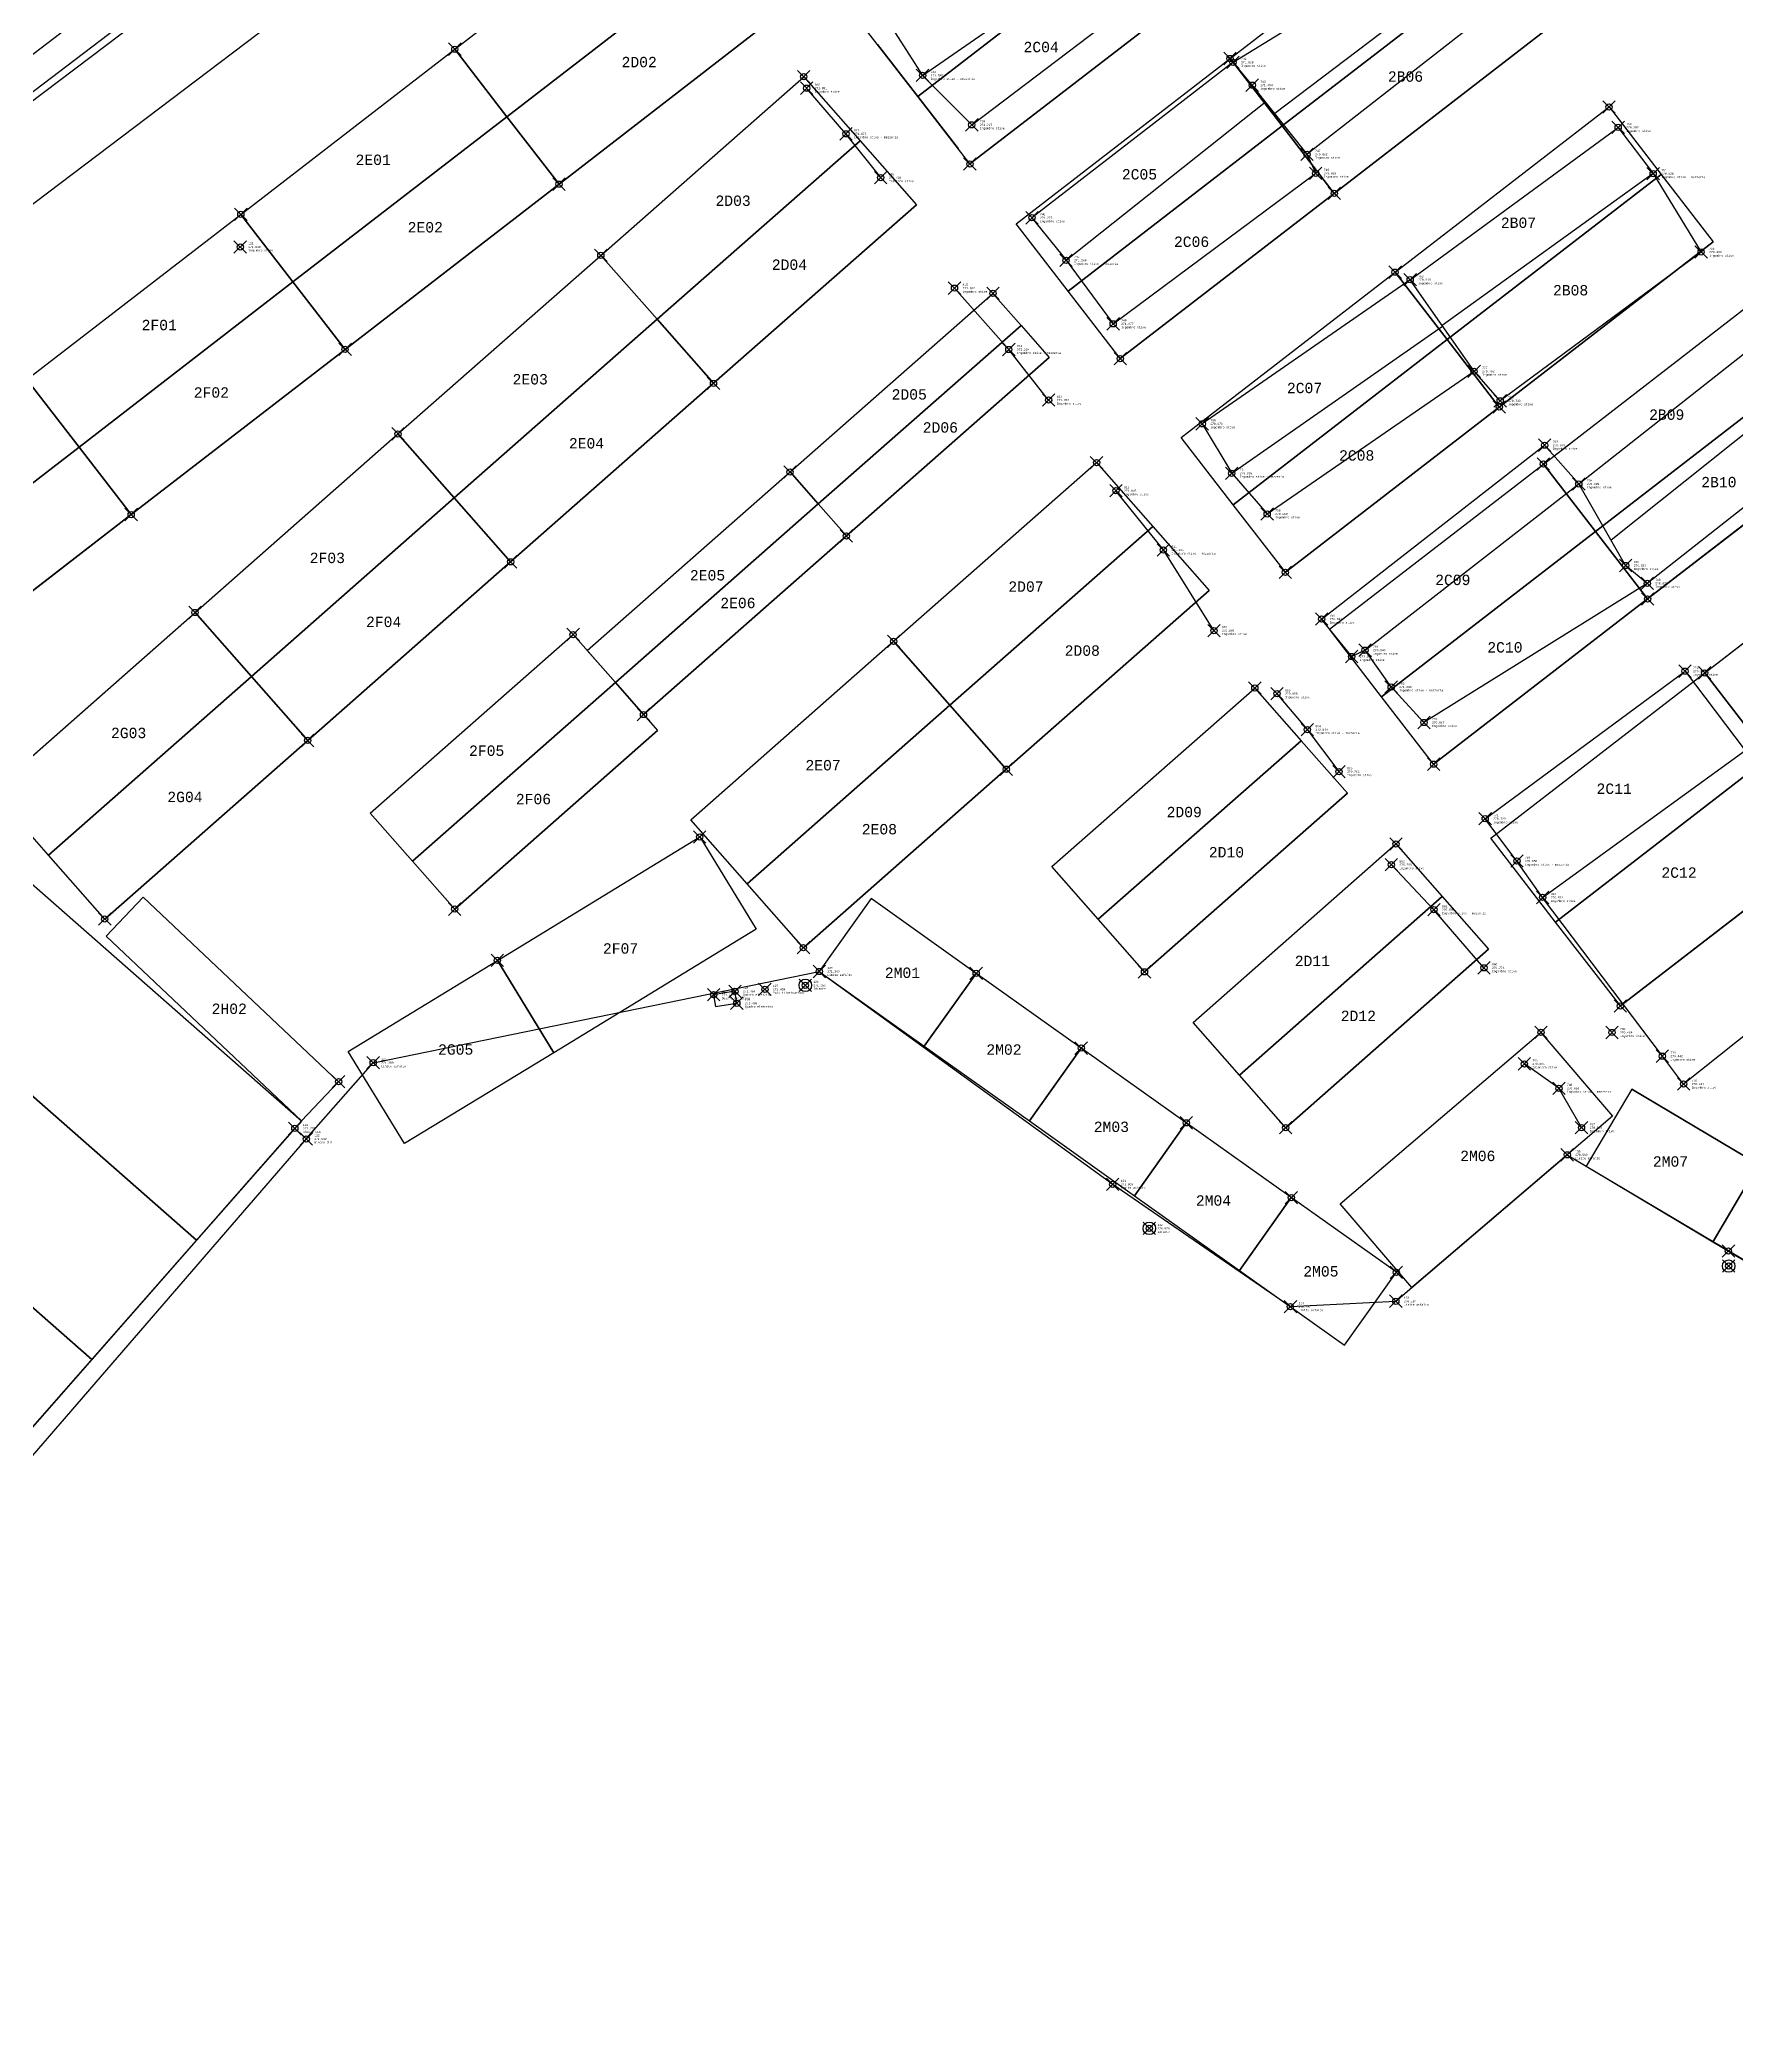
# Model space of a CAD drawing. Extents: x -283400 to 1362241, y -614024 to 292829.
# Drawn here: x 208588 to 290166, y -549591 to -453760 of the extents above; entities that cross this region are included whole.
import ezdxf
from ezdxf.enums import TextEntityAlignment as Align

# ---------------------------------------------------------------- set-up
doc = ezdxf.new("R2010")
doc.units = 0
doc.header["$PDMODE"] = 35
doc.header["$PDSIZE"] = 300
for name, color, linetype in [('pntdesc', 1, 'Continuous'), ('pntelev', 2, 'Continuous'), ('pntno', 3, 'Continuous'), ('WF nome aree GPS', 7, 'Continuous'), ('WF rilievo 2', 7, 'Continuous')]:
    doc.layers.add(name, color=color, linetype=linetype)
for name, color, linetype, lineweight in [('WF ingombro stive 2', 1, 'Continuous', 30), ('WF lato di accesso', 40, 'Continuous', 30), ('WF linee di costruzione', 30, 'Continuous', 30), ('WF vertice sinistro', 94, 'Continuous', 30)]:
    doc.layers.add(name, color=color, linetype=linetype, lineweight=lineweight)
doc.styles.get("Standard").update_dxf_attribs({"font": 'consola.ttf', "height": 500})

# ---------------------------------------------------------------- blocks, each defined once
blk = doc.blocks.new('rilievo 2')
at = {"elevation": 611}
blk.add_lwpolyline([(1125196, -476287), (1125837, -475691), (1130523, -481396), (1129329, -482445), (1135315, -490461), (1134755, -491032), (1140601, -497570), (1147833, -505091), (1153161, -500444), (1160822, -507694), (1178626, -487431), (1179174, -487936), (1160978, -508966), (1153073, -501620), (1147852, -506226), (1140047, -498107)], dxfattribs=at)
for points in [[(1031262, -390639, 2226), (1056477, -421341, 1350), (1111611, -466364, 506), (1127180, -467314, 632), (1157422, -444091, 2923), (1181493, -425779, 2955), (1190568, -418811, -59), (1196719, -414107, -59), (1204684, -407847, 2352), (1224263, -391389, 2405), (1184297, -339190, 2479), (1180249, -342346, 2484), (1173124, -332918, 2415), (1164677, -338949, 2607), (1141043, -311293, 1964), (1133825, -316435, 1921), (1132744, -317186, 1947), (1091662, -346727, 3081)], [(1179174, -487936, -80), (1182392, -484269, -119), (1203848, -479881, -356), (1217958, -490118, -711), (1226506, -496003, -923), (1231573, -495742, -1135), (1239818, -488700, -1127), (1247571, -493330, -1308), (1266005, -504238, -1183), (1265041, -516303, -1045), (1264640, -527422, -1105), (1267365, -529035, -1709), (1277981, -530900, -1938), (1307620, -529574, -2076), (1320431, -524701, -2248), (1332289, -518089, -2182)], [(1185421, -422568, 2459), (1188145, -426210, 336), (1163743, -444693, 235), (1161283, -441559, 240), (1182258, -425712, 2318), (1181928, -425278, 2385)], [(1122347, -467019, 593), (1122414, -465620, 2846), (1126536, -465889, 2801), (1169477, -433113, 2883), (1168631, -431995, 2286), (1168878, -430863, 2286), (1174435, -426860, 2268)], [(1216903, -426842, -505), (1207503, -434732, -299), (1208814, -436779, -321), (1211181, -439157, -323), (1220909, -431763, -551)], [(1208814, -436779, -321), (1219118, -429637, -529)], [(1235395, -431306, -905), (1225750, -438612, -736)], [(1223747, -436150, -620), (1214076, -443627, -446), (1215715, -445674, -511), (1217979, -448729, -643), (1227723, -441487, -886), (1227306, -440574, -837)], [(1206802, -441697, 8), (1205130, -439589, 156), (1203240, -437394, 172)], [(1215715, -445674, -511), (1225309, -438055, -707)], [(1243951, -441504, -1194), (1233802, -448810, -932)], [(1214877, -452395, -514), (1212961, -449963, -496), (1210350, -447011, -358)], [(1232265, -446608, -906), (1222264, -453539, -747), (1223684, -455916, -730), (1225386, -457873, -770), (1235339, -451011, -957)], [(1223684, -455916, -730), (1233820, -448837, -932)], [(1251500, -451504, -1241), (1241928, -459137, -252857)], [(1230093, -464425, -780), (1229455, -464729, -876), (1228007, -462929, -877), (1238731, -454567, -1041), (1240375, -456430, -1031)], [(1222827, -463483, -821), (1220396, -459607, -618), (1218116, -456758, -676)], [(1243666, -461211, -1098), (1232929, -467906, -912), (1231350, -466194, -625), (1230093, -464425, -780), (1240375, -456430, -1031)], [(1238635, -476320, -1107), (1237398, -474570, -1069), (1235873, -472534, -996), (1245484, -465434, -1113), (1248372, -469250, -1269)], [(1228843, -470269, -926), (1227321, -468247, -875), (1225863, -466520, -811)], [(1235813, -479706, -943), (1233409, -476909, -839), (1231360, -474747, -955)], [(1240506, -487393, -1174), (1239418, -485500, -1067), (1237756, -484326, -1059)]]:
    blk.add_polyline3d(points)
for points in [[(1224668, -437248, -666), (1223747, -436150, -620), (1234188, -429735, -822), (1235395, -431306, -905), (1236860, -433089, -942), (1227306, -440574, -837)], [(1232265, -446608, -906), (1242267, -439279, -1127), (1243951, -441504, -1194), (1246257, -445277, -1286), (1236593, -452431, -1006), (1235339, -451011, -957)], [(1240375, -456430, -1031), (1249696, -449074, -1302), (1251500, -451504, -1241), (1253014, -453862, -1296), (1243666, -461211, -1098), (1242626, -460354, -1083)], [(1248372, -469250, -1269), (1252568, -474298, -1342), (1254859, -477785, -1376), (1245415, -485294, -1299), (1244394, -483953, -1277), (1238635, -476320, -1107)], [(1199791, -480833, -266), (1198766, -480998, -280), (1198855, -481573, -326), (1199881, -481408, -312)]]:
    blk.add_polyline3d(points, close=True)
at = {"color": 1}
for centre in [(1203175, -480545, -460), (1219720, -492239, -1093), (1247583, -494052, -1253)]:
    blk.add_circle(centre, 300, dxfattribs=at)
for p in [(1208814, -436779, -321), (1223747, -436150, -620), (1203240, -437394, 172), (1224668, -437248, -666), (1205130, -439589, 156), (1211181, -439157, -323), (1242267, -439279, -1127), (1227306, -440574, -837), (1206802, -441697, 8), (1227723, -441487, -886), (1243951, -441504, -1194), (1214076, -443627, -446), (1175999, -445031, 99), (1246257, -445277, -1286), (1215715, -445674, -511), (1210350, -447011, -358), (1232265, -446608, -906), (1217979, -448729, -643), (1212961, -449963, -496), (1235339, -451011, -957), (1214877, -452395, -514), (1236593, -452431, -1006), (1222264, -453539, -747), (1238731, -454567, -1041), (1223684, -455916, -730), (1218116, -456758, -676), (1240375, -456430, -1031), (1225386, -457873, -770), (1220396, -459607, -618), (1242626, -460354, -1083), (1243666, -461211, -1098), (1222827, -463483, -821), (1228007, -462929, -877), (1229455, -464729, -876), (1230093, -464425, -780), (1245484, -465434, -1113), (1225863, -466520, -811), (1231350, -466194, -625), (1227321, -468247, -875), (1232929, -467906, -912), (1228843, -470269, -926), (1235873, -472534, -996), (1231360, -474747, -955), (1237398, -474570, -1069), (1233409, -476909, -839), (1238635, -476320, -1107), (1203848, -479881, -356), (1235813, -479706, -943), (1198766, -480998, -280), (1199791, -480833, -266), (1201231, -480740, -296), (1203175, -480545, -460), (1199881, -481408, -312), (1241971, -482814, -1266), (1182392, -484269, -119), (1237756, -484326, -1059), (1244394, -483953, -1277), (1239418, -485500, -1067), (1245415, -485294, -1299), (1178626, -487431, 6), (1240506, -487393, -1174), (1179174, -487936, -80), (1239818, -488700, -1127), (1217958, -490118, -711), (1219720, -492239, -1093), (1247571, -493330, -1308), (1247583, -494052, -1253), (1226506, -496003, -923), (1231573, -495742, -1135)]:
    blk.add_point(p)
at = {"layer": 'pntdesc'}
for s, p in [('Ingombro stive - mezzeria', (1209203, -436945, -321)), ('Ingombro stive', (1224136, -436317, -620)), ('Ingombro stive', (1203629, -437561, 172)), ('Ingombro stive', (1225057, -437415, -666)), ('Ingombro stive - mezzeria', (1205519, -439756, 156)), ('Ingombro stive', (1211570, -439324, -323)), ('Ingombro stive', (1242656, -439446, -1127)), ('Ingombro stive', (1227695, -440741, -837)), ('Ingombro stive', (1228112, -441653, -886)), ('Ingombro stive - mezzeria', (1244340, -441671, -1194)), ('Ingombro stive', (1207191, -441864, 8)), ('Ingombro stive', (1214465, -443794, -446)), ('Ingombro stive', (1176388, -445198, 99)), ('Ingombro stive', (1246646, -445444, -1286)), ('Ingombro stive - mezzeria', (1216104, -445841, -511)), ('Ingombro stive', (1210739, -447178, -358)), ('Ingombro stive', (1232654, -446775, -906)), ('Ingombro stive', (1218368, -448896, -643)), ('Ingombro stive - mezzeria', (1213350, -450130, -496)), ('Ingombro stive', (1235728, -451178, -957)), ('Ingombro stive', (1215266, -452562, -514)), ('Ingombro stive', (1236982, -452598, -1006)), ('Ingombro stive', (1222653, -453705, -747)), ('Ingombro stive', (1239120, -454734, -1041)), ('Ingombro stive - mezzeria', (1224073, -456082, -730)), ('Ingombro stive', (1218505, -456924, -676)), ('Ingombro stive', (1240764, -456597, -1031)), ('Ingombro stive', (1225775, -458040, -770)), ('Ingombro stive - mezzeria', (1220785, -459774, -618)), ('Ingombro stive', (1243015, -460521, -1083)), ('Ingombro stive', (1244055, -461377, -1098)), ('Ingombro stive', (1223216, -463650, -821)), ('Ingombro stive', (1228396, -463096, -877)), ('Ingombro stive', (1230482, -464592, -780)), ('Ingombro stive', (1229844, -464896, -876)), ('Ingombro stive', (1245873, -465601, -1113)), ('Ingombro stive', (1226252, -466687, -811)), ('Ingombro stive - mezzeria', (1231739, -466360, -625)), ('Ingombro stive - mezzeria', (1227710, -468414, -875)), ('Ingombro stive', (1233318, -468073, -912)), ('Ingombro stive', (1229232, -470436, -926)), ('Ingombro stive', (1236262, -472701, -996)), ('Ingombro stive', (1231749, -474914, -955)), ('Ingombro stive - mezzeria', (1237787, -474737, -1069)), ('Ingombro stive - mezzeria', (1233798, -477076, -839)), ('Ingombro stive', (1239024, -476487, -1107)), ('Limite asfalto', (1204237, -480048, -356)), ('Ingombro stive', (1236202, -479873, -943)), ('Quadro elettrico', (1200180, -481000, -266)), ('Palo illuminazione', (1201620, -480906, -296)), ('Idrante', (1203564, -480712, -460)), ('Quadro elettrico', (1199155, -481165, -280)), ('Quadro elettrico', (1200270, -481575, -312)), ('Ingombro stive', (1242360, -482980, -1266)), ('Limite asfalto', (1182781, -484436, -119)), ('Ingombro stive', (1238145, -484493, -1059)), ('Ingombro stive', (1244783, -484120, -1277)), ('Ingombro stive - mezzeria', (1239807, -485667, -1067)), ('Ingombro stive', (1245804, -485461, -1299)), ('Blocco CLS', (1179015, -487598, 6)), ('Ingombro stive', (1240895, -487560, -1174)), ('Blocco CLS', (1179563, -488102, -80)), ('Limite asfalto', (1240207, -488867, -1127)), ('Limite asfalto', (1218347, -490285, -711)), ('Idrante', (1220109, -492406, -1093)), ('Limite asfalto', (1226895, -496170, -923)), ('Limite asfalto', (1231962, -495909, -1135))]:
    blk.add_text(s, height=100, dxfattribs=at).set_placement(p, align=Align.MIDDLE_LEFT)
at = {"layer": 'pntelev'}
for s, p in [('271.398', (1209203, -436779, -321)), ('271.099', (1224136, -436150, -620)), ('271.891', (1203629, -437394, 172)), ('271.054', (1225057, -437248, -666)), ('271.875', (1205519, -439589, 156)), ('271.397', (1211570, -439157, -323)), ('270.592', (1242656, -439279, -1127)), ('270.882', (1227695, -440574, -837)), ('271.728', (1207191, -441697, 8)), ('270.833', (1228112, -441487, -886)), ('270.526', (1244340, -441504, -1194)), ('271.273', (1214465, -443627, -446)), ('271.818', (1176388, -445031, 99)), ('270.433', (1246646, -445277, -1286)), ('271.208', (1216104, -445674, -511)), ('270.813', (1232654, -446608, -906)), ('271.362', (1210739, -447011, -358)), ('271.077', (1218368, -448729, -643)), ('271.224', (1213350, -449963, -496)), ('270.762', (1235728, -451011, -957)), ('271.205', (1215266, -452395, -514)), ('270.713', (1236982, -452431, -1006)), ('270.973', (1222653, -453539, -747)), ('270.679', (1239120, -454567, -1041)), ('270.989', (1224073, -455916, -730)), ('271.043', (1218505, -456758, -676)), ('270.689', (1240764, -456430, -1031)), ('270.950', (1225775, -457873, -770)), ('271.101', (1220785, -459607, -618)), ('270.636', (1243015, -460354, -1083)), ('270.621', (1244055, -461211, -1098)), ('270.899', (1223216, -463483, -821)), ('270.842', (1228396, -462929, -877)), ('270.844', (1229844, -464729, -876)), ('270.940', (1230482, -464425, -780)), ('270.607', (1245873, -465434, -1113)), ('270.908', (1226252, -466520, -811)), ('271.095', (1231739, -466194, -625)), ('270.844', (1227710, -468247, -875)), ('270.807', (1233318, -467906, -912)), ('270.793', (1229232, -470269, -926)), ('270.723', (1236262, -472534, -996)), ('270.765', (1231749, -474747, -955)), ('270.650', (1237787, -474570, -1069)), ('270.612', (1239024, -476320, -1107)), ('270.880', (1233798, -476909, -839)), ('271.363', (1204237, -479881, -356)), ('270.776', (1236202, -479706, -943)), ('271.440', (1199155, -480998, -280)), ('271.454', (1200180, -480833, -266)), ('271.424', (1201620, -480740, -296)), ('271.259', (1203564, -480545, -460)), ('271.408', (1200270, -481408, -312)), ('270.454', (1242360, -482814, -1266)), ('270.442', (1244783, -483953, -1277)), ('271.600', (1182781, -484269, -119)), ('270.661', (1238145, -484326, -1059)), ('270.653', (1239807, -485500, -1067)), ('270.421', (1245804, -485294, -1299)), ('271.725', (1179015, -487431, 6)), ('270.545', (1240895, -487393, -1174)), ('271.639', (1179563, -487936, -80)), ('270.593', (1240207, -488700, -1127)), ('271.008', (1218347, -490118, -711)), ('270.626', (1220109, -492239, -1093)), ('270.797', (1226895, -496003, -923)), ('270.584', (1231962, -495742, -1135))]:
    blk.add_text(s, height=100, dxfattribs=at).set_placement(p, align=Align.MIDDLE_LEFT)
at = {"layer": 'pntno'}
for s, p in [('742', (1224136, -435984, -620)), ('732', (1209203, -436612, -321)), ('818', (1203629, -437228, 172)), ('743', (1225057, -437081, -666)), ('817', (1205519, -439423, 156)), ('739', (1211570, -438990, -323)), ('753', (1242656, -439112, -1127)), ('747', (1227695, -440407, -837)), ('816', (1207191, -441531, 8)), ('748', (1228112, -441320, -886)), ('754', (1244340, -441338, -1194)), ('740', (1214465, -443461, -446)), ('121', (1176388, -444864, 99)), ('741', (1216104, -445508, -511)), ('755', (1246646, -445110, -1286)), ('752', (1232654, -446441, -906)), ('815', (1210739, -446844, -358)), ('749', (1218368, -448562, -643)), ('814', (1213350, -449797, -496)), ('757', (1235728, -450845, -957)), ('813', (1215266, -452228, -514)), ('756', (1236982, -452265, -1006)), ('750', (1222653, -453372, -747)), ('763', (1239120, -454400, -1041)), ('751', (1224073, -455749, -730)), ('812', (1218505, -456591, -676)), ('764', (1240764, -456263, -1031)), ('758', (1225775, -457706, -770)), ('811', (1220785, -459441, -618)), ('769', (1243015, -460187, -1083)), ('768', (1244055, -461044, -1098)), ('759', (1228396, -462762, -877)), ('810', (1223216, -463317, -821)), ('760', (1229844, -464562, -876)), ('761', (1230482, -464259, -780)), ('772', (1245873, -465267, -1113)), ('805', (1226252, -466353, -811)), ('762', (1231739, -466027, -625)), ('804', (1227710, -468080, -875)), ('770', (1233318, -467740, -912)), ('803', (1229232, -470102, -926)), ('771', (1236262, -472367, -996)), ('784', (1237787, -474403, -1069)), ('802', (1231749, -474580, -955)), ('783', (1239024, -476153, -1107)), ('801', (1233798, -476742, -839)), ('125', (1204237, -479714, -356)), ('800', (1236202, -479539, -943)), ('130', (1199155, -480831, -280)), ('128', (1200180, -480667, -266)), ('127', (1201620, -480573, -296)), ('126', (1203564, -480378, -460)), ('129', (1200270, -481241, -312)), ('780', (1242360, -482647, -1266)), ('779', (1244783, -483786, -1277)), ('124', (1182781, -484103, -119)), ('799', (1238145, -484159, -1059)), ('798', (1239807, -485334, -1067)), ('778', (1245804, -485127, -1299)), ('123', (1179015, -487264, 6)), ('122', (1179563, -487769, -80)), ('797', (1240895, -487227, -1174)), ('135', (1240207, -488533, -1127)), ('131', (1218347, -489951, -711)), ('132', (1220109, -492072, -1093)), ('134', (1226895, -495837, -923)), ('133', (1231962, -495575, -1135))]:
    blk.add_text(s, height=100, dxfattribs=at).set_placement(p, align=Align.MIDDLE_LEFT)

msp = doc.modelspace()

# ---------------------------------------------------------------- linework, layer by layer
at = {"layer": 'WF ingombro stive 2'}
for points in [[(258591, -445291), (261097, -448535), (250809, -456482), (248302, -453238)], [(238831, -446263), (241338, -449508), (231050, -457455), (228543, -454210)], [(276113, -446710), (278620, -449954), (268332, -457901), (265825, -454657)], [(261097, -448535), (263603, -451780), (253315, -459727), (250809, -456482)], [(241338, -449508), (243844, -452753), (233556, -460700), (231050, -457455)], [(278620, -449954), (281126, -453199), (270838, -461146), (268332, -457901)], [(228543, -454210), (231050, -457455), (220761, -465402), (218255, -462157)], [(265825, -454657), (268332, -457901), (258044, -465848), (255537, -462604)], [(245323, -455535), (248032, -458612), (238275, -467202), (235565, -464125)], [(284053, -456988), (286559, -460233), (276271, -468180), (273765, -464935)], [(231050, -457455), (233556, -460700), (223268, -468647), (220761, -465402)], [(268332, -457901), (270838, -461146), (260550, -469093), (258044, -465848)], [(248032, -458612), (250742, -461690), (240984, -470280), (238275, -467202)], [(286559, -460233), (289066, -463477), (278777, -471424), (276271, -468180)], [(218255, -462157), (220761, -465402), (210473, -473349), (207967, -470104)], [(235565, -464125), (238275, -467202), (228517, -475792), (225808, -472714)], [(220761, -465402), (223268, -468647), (212980, -476594), (210473, -473349)], [(273765, -464935), (276271, -468180), (265983, -476127), (263477, -472882)], [(254426, -465956), (255781, -467495), (246023, -476084), (244668, -474546)], [(291182, -466218), (293689, -469462), (283400, -477409), (280894, -474165)], [(238275, -467202), (240984, -470280), (231226, -478869), (228517, -475792)], [(255781, -467495), (257135, -469033), (247377, -477623), (246023, -476084)], [(276271, -468180), (278777, -471424), (268489, -479371), (265983, -476127)], [(293689, -469462), (296195, -472707), (285907, -480654), (283400, -477409)], [(207967, -470104), (210473, -473349), (200185, -481296), (197679, -478051)], [(210473, -473349), (212980, -476594), (202692, -484541), (200185, -481296)], [(225808, -472714), (228517, -475792), (218759, -484382), (216050, -481304)], [(280894, -474165), (283400, -477409), (273112, -485356), (270606, -482112)], [(244668, -474546), (246023, -476084), (236265, -484674), (234910, -483135)], [(228517, -475792), (231226, -478869), (221468, -487459), (218759, -484382)], [(246023, -476084), (247377, -477623), (237619, -486213), (236265, -484674)], [(298942, -476263), (302059, -480299), (291771, -488246), (288653, -484210)], [(283400, -477409), (285907, -480654), (275619, -488601), (273112, -485356)], [(216050, -481304), (218759, -484382), (209001, -492971), (206292, -489894)], [(234233, -482366), (236265, -484674), (226507, -493264), (224475, -490956)], [(218759, -484382), (221468, -487459), (211710, -496049), (209001, -492971)], [(236265, -484674), (238297, -486982), (228539, -495572), (226507, -493264)], [(288653, -484210), (291771, -488246), (281483, -496193), (278365, -492157)], [(291771, -488246), (294889, -492282), (284601, -500229), (281483, -496193)], [(230591, -498038), (240322, -492100), (243031, -496539), (233299, -502477)], [(223420, -502413), (230591, -498038), (233299, -502477), (226129, -506852)]]:
    msp.add_lwpolyline(points, close=True, dxfattribs=at)
for points, elevation in [([(259407, -474097), (262116, -477174), (252358, -485764), (249649, -482687)], -566), ([(262116, -477174), (264825, -480252), (255067, -488842), (252358, -485764)], -566), ([(249649, -482687), (252358, -485764), (242600, -494354), (239891, -491276)], -566), ([(252358, -485764), (255067, -488842), (245310, -497431), (242600, -494354)], -566), ([(267019, -484940), (269246, -487470), (259488, -496060), (257261, -493530)], -1300), ([(194897, -492850), (199939, -487111), (221167, -505762), (216125, -511501)], 302), ([(269246, -487470), (271472, -489999), (261714, -498589), (259488, -496060)], -1300), ([(273807, -492438), (276034, -494967), (266276, -503557), (264049, -501028)], -1130), ([(189855, -498588), (194897, -492850), (216125, -511501), (211083, -517239)], 302), ([(213558, -494990), (222953, -503873), (221167, -505762), (211772, -496879)], 302), ([(251124, -502167), (253617, -498664), (248565, -495069), (246072, -498572)], -628), ([(276034, -494967), (278260, -497497), (268502, -506087), (266276, -503557)], -1130), ([(184813, -504327), (189855, -498588), (211083, -517239), (206041, -522978)], 302), ([(256177, -505762), (258670, -502258), (253617, -498664), (251124, -502167)], -628), ([(271124, -509747), (280781, -501499), (284223, -505529), (274566, -513777)], -1192), ([(261229, -509357), (263722, -505853), (258670, -502258), (256177, -505762)], -628), ([(289055, -511553), (291249, -507855), (285144, -504233), (282950, -507932)], -1192), ([(266281, -512952), (268774, -509448), (263722, -505853), (261229, -509357)], -628), ([(295160, -515175), (297354, -511477), (291249, -507855), (289055, -511553)], -1192), ([(271333, -516547), (273826, -513043), (268774, -509448), (266281, -512952)], -628)]:
    msp.add_lwpolyline(points, close=True, dxfattribs=dict(at, elevation=elevation))
at = {"layer": 'WF lato di accesso'}
for p, q in [((228543, -454210), (238831, -446263)), ((265825, -454657), (276113, -446710)), ((253315, -459727), (263603, -451780)), ((233556, -460700), (243844, -452753)), ((270838, -461146), (281126, -453199)), ((218255, -462157), (228543, -454210)), ((255537, -462604), (265825, -454657)), ((235565, -464125), (245323, -455535)), ((273765, -464935), (284053, -456988)), ((223268, -468647), (233556, -460700)), ((240984, -470280), (250742, -461690)), ((260550, -469093), (270838, -461146)), ((207967, -470104), (218255, -462157)), ((278777, -471424), (289066, -463477)), ((225808, -472714), (235565, -464125)), ((263477, -472882), (273765, -464935)), ((244668, -474546), (254426, -465956)), ((280894, -474165), (291182, -466218)), ((212980, -476594), (223268, -468647)), ((247377, -477623), (257135, -469033)), ((231226, -478869), (240984, -470280)), ((268489, -479371), (278777, -471424)), ((216050, -481304), (225808, -472714)), ((285907, -480654), (296195, -472707)), ((249649, -482687, -566), (259407, -474097, -566)), ((270606, -482112), (280894, -474165)), ((234910, -483135), (244668, -474546)), ((288653, -484210), (298942, -476263)), ((202692, -484541), (212980, -476594)), ((237619, -486213), (247377, -477623)), ((221468, -487459), (231226, -478869)), ((255067, -488842, -566), (264825, -480252, -566)), ((275619, -488601), (285907, -480654)), ((206292, -489894), (216050, -481304)), ((224475, -490956), (234233, -482366)), ((239891, -491276, -566), (249649, -482687, -566)), ((278365, -492157), (288653, -484210)), ((257261, -493530, -1300), (267019, -484940, -1300)), ((211710, -496049), (221468, -487459)), ((228539, -495572), (238297, -486982)), ((245310, -497431, -566), (255067, -488842, -566)), ((261714, -498589, -1300), (271472, -489999, -1300)), ((230591, -498038), (240322, -492100)), ((264049, -501028, -1130), (273807, -492438, -1130)), ((284601, -500229), (294889, -492282)), ((213558, -494990, 302), (222953, -503873, 302)), ((253617, -498664, -628), (248565, -495069, -628)), ((223420, -502413), (230591, -498038)), ((268502, -506087, -1130), (278260, -497497, -1130)), ((258670, -502258, -628), (253617, -498664, -628)), ((271124, -509747, -1192), (280781, -501499, -1192)), ((263722, -505853, -628), (258670, -502258, -628)), ((285144, -504233, -1192), (291249, -507855, -1192)), ((268774, -509448, -628), (263722, -505853, -628)), ((273826, -513043, -628), (268774, -509448, -628))]:
    msp.add_line(p, q, dxfattribs=at)
at = {"layer": 'WF linee di costruzione'}
msp.add_line((248874, -453977), (252744, -458988), dxfattribs=at)
at = {"layer": 'WF vertice sinistro'}
for p in [(228543, -454210), (265825, -454657), (245323, -455535), (284053, -456988), (253315, -459727), (233556, -460700), (270838, -461146), (218255, -462157), (235565, -464125), (273765, -464935), (254426, -465956), (223268, -468647), (260550, -469093), (240984, -470280), (278777, -471424), (225808, -472714), (244668, -474546), (259407, -474097, -566), (280894, -474165), (212980, -476594), (247377, -477623), (231226, -478869), (268489, -479371), (216050, -481304), (285907, -480654), (234233, -482366), (249649, -482687, -566), (288653, -484210), (267019, -484940, -1300), (237619, -486213), (221468, -487459), (255067, -488842, -566), (275619, -488601), (240322, -492100), (273807, -492438, -1130), (228539, -495572), (211710, -496049), (245310, -497431, -566), (230591, -498038), (261714, -498589, -1300), (253617, -498664, -628), (284601, -500229), (258670, -502258, -628), (280781, -501499, -1192), (222953, -503873, 302), (263722, -505853, -628), (268502, -506087, -1130), (268774, -509448, -628), (273826, -513043, -628)]:
    msp.add_point(p, dxfattribs=at)

# ---------------------------------------------------------------- block references
at = {"layer": 'WF rilievo 2'}
msp.add_blockref('rilievo 2', (-957775, -18691, -272), dxfattribs=at)

# ---------------------------------------------------------------- texts
at = {"layer": 'WF nome aree GPS'}
for s, p in [('2C04', (255895, -454355, -49)), ('2D02', (236564, -455078, -49)), ('2B06', (273418, -455774, -49)), ('2E01', (223770, -459780, -49)), ('2C05', (260624, -460477, -49)), ('2D03', (241080, -461748, -49)), ('2E02', (226276, -463025, -49)), ('2B07', (278851, -462808, -49)), ('2C06', (263130, -463721, -49)), ('2D04', (243789, -464825, -49)), ('2B08', (281357, -466053, -49)), ('2F01', (213482, -467727, -49)), ('2F02', (215988, -470972, -49)), ('2E03', (231322, -470337, -49)), ('2C07', (268563, -470755, -49)), ('2D05', (249551, -471064, -49)), ('2D06', (251047, -472654, -49)), ('2B09', (285980, -472038, -49)), ('2E04', (234031, -473415, -49)), ('2C08', (271069, -474000, -49)), ('2B10', (288487, -475282, -49)), ('2F03', (221564, -478927, -49)), ('2E05', (239851, -479763, -49)), ('2D07', (255164, -480310, -615)), ('2C09', (275692, -479985, -49)), ('2E06', (241311, -481097, -49)), ('2F04', (224273, -482004, -49)), ('2D08', (257873, -483387, -615)), ('2C10', (278199, -483229, -49)), ('2G03', (212009, -487349, -49)), ('2F05', (229229, -488201, -49)), ('2E07', (245406, -488899, -615)), ('2C11', (283452, -490030, -49)), ('2G04', (214718, -490427, -49)), ('2F06', (231480, -490530, -49)), ('2D09', (262776, -491153, -1348)), ('2E08', (248115, -491977, -615)), ('2D10', (264807, -493085, -49)), ('2C12', (286571, -494065, -49)), ('2F07', (235668, -497715, -49)), ('2D11', (268938, -498316, -49)), ('2M01', (249224, -498884, -1241)), ('2H02', (216849, -500616, -49)), ('2D12', (271149, -500959, -49)), ('2G05', (227738, -502574, -49)), ('2M02', (254106, -502576, -1241)), ('2M03', (259272, -506294, -1241)), ('2M06', (276893, -507693, -1241)), ('2M07', (286162, -507962, -1241)), ('2M04', (264183, -509838, -1241)), ('2M05', (269349, -513246, -1241))]:
    msp.add_text(s, height=500, dxfattribs=at).set_placement(p)

doc.saveas('drawing.dxf')
